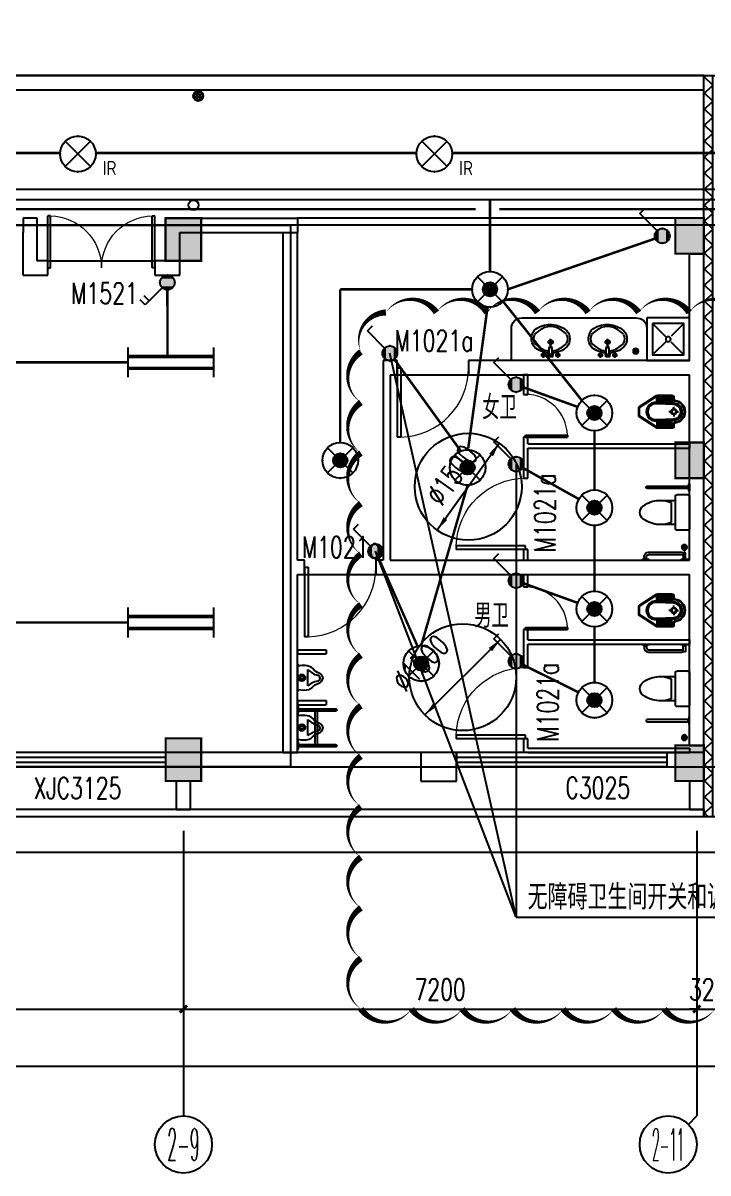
# Model space of a CAD drawing. Extents: x -9422388 to 15610651, y -1992469 to 953794.
# Drawn here: x -2943764 to -2934157, y -215778 to -199641 of the extents above; entities that cross this region are included whole.
import ezdxf
from ezdxf.enums import TextEntityAlignment as Align

# ---------------------------------------------------------------- set-up
doc = ezdxf.new("R2010")
doc.units = 0
doc.header["$LTSCALE"] = 1000
doc.linetypes.add('DASH', pattern=[0.35, 0.25, -0.1])
for name, color, linetype in [('AXIS_TEXT', 7, 'Continuous'), ('C-KZ', 2, 'Continuous'), ('C-Z-HATCH', 253, 'Continuous'), ('CABLETRAY', 4, 'Continuous'), ('DIM-照明', 3, 'Continuous'), ('EQUIP-照明', 3, 'Continuous'), ('S-批注', 6, 'Continuous'), ('TEL_TEXT', 7, 'Continuous'), ('WINDOW_TEXT', 7, 'Continuous'), ('WIRE-照明', 1, 'Continuous'), ('洁具', 253, 'Continuous')]:
    doc.layers.add(name, color=color, linetype=linetype)
doc.styles.add('_TCH_AXIS', font='COMPLEX', dxfattribs={"bigfont": 'GBCBIG'})
doc.styles.add('_TCH_DIM', font='SIMPLEX', dxfattribs={"bigfont": 'GBCBIG'})
doc.styles.add('_TCH_DIM_T3', font='SIMPLEX', dxfattribs={"width": 0.705882, "bigfont": 'GBCBIG'})
doc.styles.add('_TCH_WINDOW', font='SIMPLEX', dxfattribs={"height": 3.5, "bigfont": 'GBCBIG'})
doc.styles.add('_TEL_ATTDEF', font='GBENOR', dxfattribs={"width": 0.8, "height": 3, "bigfont": 'GBCBIG'})
doc.styles.add('_TEL_DIM', font='SIMPLEX', dxfattribs={"width": 0.8, "height": 3.5, "bigfont": 'HZTXT'})
doc.styles.add('COMPLEX', font='COMPLEX')
doc.styles.get("Standard").update_dxf_attribs({"font": 'gbenor.shx', "bigfont": 'gbcbig.shx'})
doc.dimstyles.new('_TCH_ARCH&&100', dxfattribs={"dimtxt": 297.5, "dimasz": 100, "dimexe": 250, "dimexo": 300, "dimgap": 126.25, "dimtad": 1, "dimdec": 0, "dimzin": 0, "dimdsep": 46, "dimtxsty": '_TCH_DIM_T3', "dimblk": 'ARCHTICK', "dimcen": 0.09, "dimclrt": 7, "dimazin": 2, "dimtfac": 1, "dimtdec": 0, "dimtix": 1, "dimtmove": 2, "dimatfit": 3, "dimfxl": 0, "dimtolj": 1, "dimtzin": 0, "dimarcsym": 0})

# ---------------------------------------------------------------- blocks, each defined once
blk = doc.blocks.new('$plan$00002871')
at = {"layer": '洁具', "color": 0}
for p, q in [((0, -475), (0, -423)), ((-15, -490), (-67, -490)), ((0, -505), (0, -557)), ((15, -490), (67, -490))]:
    blk.add_line(p, q, dxfattribs=at)
for points in [[(159, -508, -0.88995), (-159, -508, 0.380538), (-179, -491), (-210, -491, -0.414214), (-230, -471), (-230, -258, -0.144595), (-227, -247), (-73, -9, -0.254383), (-56, 0), (56, 0, -0.254383), (73, -9), (227, -247, -0.144595), (230, -258), (230, -471, -0.414214), (210, -491), (179, -491, 0.380538)], [(120, -491), (130, -252, 1.134994), (-130, -252), (-120, -491, 0.992594)], [(105, -490), (115, -251, 1.141146), (-115, -251), (-105, -490, 0.994896)], [(100, -490), (110, -251, 1.143479), (-110, -251), (-100, -490, 0.995777)], [(-149, -264, 1), (-149, -252), (-207, -252, 1), (-207, -264)], [(-148, -287, 1), (-148, -275), (-207, -275, 1), (-207, -287)], [(-147, -307, 1), (-147, -295), (-207, -295, 1), (-207, -307)], [(-146, -330, 1), (-146, -319), (-207, -319, 1), (-207, -330)], [(-149, -263, 1), (-149, -253), (-207, -253, 1), (-207, -263)], [(-148, -286, 1), (-148, -276), (-207, -276, 1), (-207, -286)], [(-147, -306, 1), (-147, -296), (-207, -296, 1), (-207, -306)], [(-146, -329, 1), (-146, -320), (-207, -320, 1), (-207, -329)], [(146, -330, -1), (146, -319), (207, -319, -1), (207, -330)], [(148, -287, -1), (148, -275), (207, -275, -1), (207, -287)], [(147, -307, -1), (147, -295), (207, -295, -1), (207, -307)], [(146, -329, -1), (146, -320), (207, -320, -1), (207, -329)], [(148, -286, -1), (148, -276), (207, -276, -1), (207, -286)], [(147, -306, -1), (147, -296), (207, -296, -1), (207, -306)], [(149, -264, -1), (149, -252), (207, -252, -1), (207, -264)], [(149, -263, -1), (149, -253), (207, -253, -1), (207, -263)], [(-146, -352, 1), (-146, -341), (-207, -341, 1), (-207, -352)], [(-145, -376, 1), (-145, -364), (-207, -364, 1), (-207, -376)], [(-144, -399, 1), (-144, -388), (-207, -388, 1), (-207, -399)], [(-143, -423, 1), (-143, -411), (-207, -411, 1), (-207, -423)], [(-141, -444, 1), (-141, -432), (-207, -432, 1), (-207, -444)], [(-141, -464, 1), (-141, -453), (-207, -453, 1), (-207, -464)], [(-146, -351, 1), (-146, -342), (-207, -342, 1), (-207, -351)], [(-145, -375, 1), (-145, -365), (-207, -365, 1), (-207, -375)], [(-144, -398, 1), (-144, -389), (-207, -389, 1), (-207, -398)], [(-143, -422, 1), (-143, -412), (-207, -412, 1), (-207, -422)], [(-141, -443, 1), (-141, -433), (-207, -433, 1), (-207, -443)], [(-141, -463, 1), (-141, -454), (-207, -454, 1), (-207, -463)], [(141, -444, -1), (141, -432), (207, -432, -1), (207, -444)], [(141, -464, -1), (141, -453), (207, -453, -1), (207, -464)], [(141, -443, -1), (141, -433), (207, -433, -1), (207, -443)], [(141, -463, -1), (141, -454), (207, -454, -1), (207, -463)], [(143, -423, -1), (143, -411), (207, -411, -1), (207, -423)], [(144, -399, -1), (144, -388), (207, -388, -1), (207, -399)], [(143, -422, -1), (143, -412), (207, -412, -1), (207, -422)], [(145, -376, -1), (145, -364), (207, -364, -1), (207, -376)], [(144, -398, -1), (144, -389), (207, -389, -1), (207, -398)], [(146, -352, -1), (146, -341), (207, -341, -1), (207, -352)], [(145, -375, -1), (145, -365), (207, -365, -1), (207, -375)], [(146, -351, -1), (146, -342), (207, -342, -1), (207, -351)]]:
    blk.add_lwpolyline(points, format="xyb", close=True, dxfattribs=at)
blk.add_lwpolyline([(-149, -507, 0.380538), (-179, -481), (-210, -481, -0.414214), (-220, -471), (-220, -258, -0.144595), (-218, -253), (-64, -15, -0.254383), (-56, -10), (56, -10, -0.254383), (64, -15), (218, -253, -0.144595), (220, -258), (220, -471, -0.414214), (210, -481), (179, -481, 0.380538), (149, -507, 0.380538)], format="xyb", dxfattribs=at)
for radius in [40, 31.7]:
    blk.add_circle((0, -490), radius, dxfattribs=at)
blk.add_arc((0, -490), 150, 186.665, 353.335, dxfattribs=at)
blk = doc.blocks.new('$plan$00001624')
at = {"color": 0}
for p, q in [((646, -13), (661, -28)), ((701, -28), (716, -13))]:
    blk.add_line(p, q, dxfattribs=at)
for points in [[(60, 0), (60, -13), (-60, -13), (-60, 0)], [(744, 0), (744, -13), (624, -13), (624, 0)]]:
    blk.add_lwpolyline(points, close=True, dxfattribs=at)
blk.add_lwpolyline([(-38, -13), (-23, -28), (17, -28), (33, -13)], dxfattribs=at)
for points in [[(-23, -28), (-23, -66, 0.414213), (49, -137), (632, -137, 0.119966), (665, -129)], [(17, -28), (17, -66, 0.414211), (49, -97), (632, -97, 0.298815), (661, -78)]]:
    blk.add_lwpolyline(points, format="xyb", dxfattribs=at)
blk.add_lwpolyline([(681, -137), (681, -137, -0.414214), (661, -117), (661, -28), (701, -28), (701, -117, -0.414214)], format="xyb", close=True, dxfattribs=at)
blk = doc.blocks.new('A$C5E992675')
at = {"color": 0}
for points in [[(600, 600), (600, 0), (0, 0), (0, 600)], [(520, 520), (520, 80), (80, 80), (80, 520)]]:
    blk.add_lwpolyline(points, close=True, dxfattribs=at)
at = {"color": 0, "linetype": 'DASH'}
for points in [[(80, 520), (275, 325)], [(325, 325), (520, 520)], [(80, 80), (275, 275)], [(325, 275), (520, 80)]]:
    blk.add_lwpolyline(points, dxfattribs=at)
at = {"color": 0}
blk.add_circle((300, 300), 35, dxfattribs=at)
blk = doc.blocks.new('宿舍楼柱网2')
at = {"layer": 'C-Z-HATCH'}
h = blk.add_hatch(color=0, dxfattribs=at)
h.dxf.hatch_style = 1
h.paths.add_polyline_path([(133350, 330556), (133850, 330556), (133850, 329956), (133350, 329956)])
h = blk.add_hatch(color=0, dxfattribs=at)
h.dxf.hatch_style = 1
h.paths.add_polyline_path([(140500, 330556), (140900, 330556), (140900, 330056), (140500, 330056)])
h = blk.add_hatch(color=0, dxfattribs=at)
h.dxf.hatch_style = 1
h.paths.add_polyline_path([(140500, 327406), (140900, 327406), (140900, 326906), (140500, 326906)])
h = blk.add_hatch(color=0, dxfattribs=at)
h.dxf.hatch_style = 1
h.paths.add_polyline_path([(133350, 323256), (133850, 323256), (133850, 322656), (133350, 322656)])
h = blk.add_hatch(color=0, dxfattribs=at)
h.dxf.hatch_style = 1
h.paths.add_polyline_path([(140500, 323156), (140900, 323156), (140900, 322656), (140500, 322656)])
at = {"layer": 'C-KZ', "color": 0, "const_width": 30}
for points in [[(133350, 330556), (133850, 330556), (133850, 329956), (133350, 329956)], [(140500, 330556), (140900, 330556), (140900, 330056), (140500, 330056)], [(140500, 327406), (140900, 327406), (140900, 326906), (140500, 326906)], [(133350, 323256), (133850, 323256), (133850, 322656), (133350, 322656)], [(140500, 323156), (140900, 323156), (140900, 322656), (140500, 322656)]]:
    blk.add_lwpolyline(points, close=True, dxfattribs=at)
blk = doc.blocks.new('_ArchTick')
at = {"color": 0, "linetype": 'ByBlock', "const_width": 0.4}
blk.add_lwpolyline([(-0.5, -0.5), (0.5, 0.5)], dxfattribs=at)
blk = doc.blocks.new('*D2781')
at = {"color": 0, "lineweight": -2, "transparency": 16777216}
for p, q in [((1362230, -199693), (1362230, -202943)), ((1436250, -199693), (1436250, -202943)), ((1362230, -202693), (1436250, -202693))]:
    blk.add_line(p, q, dxfattribs=at)
at = {"layer": 'Defpoints', "color": 0, "transparency": 16777216}
for p in [(1362230, -199393), (1436250, -199393), (1436250, -202693)]:
    blk.add_point(p, dxfattribs=at)
at = {"color": 0, "lineweight": -2, "transparency": 16777216, "xscale": 100, "yscale": 100, "zscale": 100, "rotation": 180}
blk.add_blockref('_ArchTick', (1362230, -202693), dxfattribs=at)
at = {"color": 0, "lineweight": -2, "transparency": 16777216, "xscale": 100, "yscale": 100, "zscale": 100}
blk.add_blockref('_ArchTick', (1436250, -202693), dxfattribs=at)
at = {"color": 7, "transparency": 16777216, "insert": (1399240, -202418), "char_height": 297.5, "attachment_point": 5, "style": '_TCH_DIM_T3'}
blk.add_mtext('\\A1;74020', dxfattribs=at)
blk = doc.blocks.new('*D2788')
at = {"color": 0, "lineweight": -2, "transparency": 16777216}
for p, q in [((1398230, -199693), (1398230, -202143)), ((1405430, -199693), (1405430, -202143)), ((1398230, -201893), (1405430, -201893))]:
    blk.add_line(p, q, dxfattribs=at)
at = {"layer": 'Defpoints', "color": 0, "transparency": 16777216}
for p in [(1398230, -199393), (1405430, -199393), (1405430, -201893)]:
    blk.add_point(p, dxfattribs=at)
at = {"color": 0, "lineweight": -2, "transparency": 16777216, "xscale": 100, "yscale": 100, "zscale": 100, "rotation": 180}
blk.add_blockref('_ArchTick', (1398230, -201893), dxfattribs=at)
at = {"color": 0, "lineweight": -2, "transparency": 16777216, "xscale": 100, "yscale": 100, "zscale": 100}
blk.add_blockref('_ArchTick', (1405430, -201893), dxfattribs=at)
at = {"color": 7, "transparency": 16777216, "insert": (1401830, -201618), "char_height": 297.5, "attachment_point": 5, "style": '_TCH_DIM_T3'}
blk.add_mtext('\\A1;7200', dxfattribs=at)
blk = doc.blocks.new('*D2789')
at = {"color": 0, "lineweight": -2, "transparency": 16777216}
for p, q in [((1405430, -199693), (1405430, -202143)), ((1412630, -199693), (1412630, -202143)), ((1405430, -201893), (1412630, -201893))]:
    blk.add_line(p, q, dxfattribs=at)
at = {"layer": 'Defpoints', "color": 0, "transparency": 16777216}
for p in [(1405430, -199393), (1412630, -199393), (1412630, -201893)]:
    blk.add_point(p, dxfattribs=at)
at = {"color": 0, "lineweight": -2, "transparency": 16777216, "xscale": 100, "yscale": 100, "zscale": 100, "rotation": 180}
blk.add_blockref('_ArchTick', (1405430, -201893), dxfattribs=at)
at = {"color": 0, "lineweight": -2, "transparency": 16777216, "xscale": 100, "yscale": 100, "zscale": 100}
blk.add_blockref('_ArchTick', (1412630, -201893), dxfattribs=at)
at = {"color": 7, "transparency": 16777216, "insert": (1409030, -201618), "char_height": 297.5, "attachment_point": 5, "style": '_TCH_DIM_T3'}
blk.add_mtext('\\A1;7200', dxfattribs=at)
blk = doc.blocks.new('*D2790')
at = {"color": 0, "lineweight": -2, "transparency": 16777216}
for p, q in [((1412630, -199693), (1412630, -202143)), ((1412950, -199693), (1412950, -202143)), ((1412630, -201893), (1412530, -201893)), ((1412630, -201893), (1412950, -201893)), ((1412950, -201893), (1413050, -201893))]:
    blk.add_line(p, q, dxfattribs=at)
at = {"layer": 'Defpoints', "color": 0, "transparency": 16777216}
for p in [(1412630, -199393), (1412950, -199393), (1412950, -201893)]:
    blk.add_point(p, dxfattribs=at)
at = {"color": 0, "lineweight": -2, "transparency": 16777216, "xscale": 100, "yscale": 100, "zscale": 100}
blk.add_blockref('_ArchTick', (1412630, -201893), dxfattribs=at)
at = {"color": 0, "lineweight": -2, "transparency": 16777216, "xscale": 100, "yscale": 100, "zscale": 100, "rotation": 180}
blk.add_blockref('_ArchTick', (1412950, -201893), dxfattribs=at)
at = {"color": 7, "transparency": 16777216, "insert": (1412790, -201618), "char_height": 297.5, "attachment_point": 5, "style": '_TCH_DIM_T3'}
blk.add_mtext('\\A1;320', dxfattribs=at)
blk = doc.blocks.new('_AXISO')
at = {"color": 0}
blk.add_circle((0, 0), 0.5, dxfattribs=at)
at = {"layer": 'AXIS_TEXT', "color": 0, "style": 'COMPLEX', "width": 1.041667}
blk.add_attdef('A', text='', height=0.56, dxfattribs=at).set_placement((-0.25, -0.28), (0.25, -0.28), align=Align.FIT)
blk = doc.blocks.new('$TCHSYS$WIN2D')
at = {"color": 0}
for p, q in [((-0.5, 0.5), (0.5, 0.5)), ((-0.5, 0.5), (-0.5, -0.5)), ((0.5, 0.5), (0.5, -0.5)), ((0.5, 0.1667), (-0.5, 0.1667)), ((0.5, -0.1667), (-0.5, -0.1667)), ((-0.5, -0.5), (0.5, -0.5))]:
    blk.add_line(p, q, dxfattribs=at)
blk = doc.blocks.new('$DorLib2D$00000001')
at = {"color": 0}
for p, q in [((0.45, 0.975), (0.5, 0.975)), ((0.45, 0), (0.45, 0.975)), ((0.5, 0), (0.5, 0.975)), ((0.5, 0), (0.45, 0))]:
    blk.add_line(p, q, dxfattribs=at)
at = {"color": 0, "lineweight": 13}
blk.add_arc((0.475, 0), 0.975, 91.4693, 180, dxfattribs=at)
blk = doc.blocks.new('$plan$00002826')
at = {"layer": '洁具', "color": 0}
for p, q in [((-200, 170), (-200, -170)), ((-260, -140), (-260, 140))]:
    blk.add_line(p, q, dxfattribs=at)
blk.add_lwpolyline([(-650, 92, 0.537872), (-650, -92, 0.149947), (-430, -170), (-200, -170), (-200, -220, 0.414214), (-170, -250), (-30, -250, 0.414214), (0, -220), (0, 220, 0.414214), (-30, 250), (-170, 250, 0.414214), (-200, 220), (-200, 170), (-430, 170, 0.149947)], format="xyb", close=True, dxfattribs=at)
for centre, start, end in [((-413, -227), 67.4505, 91.4725), ((-413, 227), 268.6339, 292.5495)]:
    blk.add_arc(centre, 398, start, end, dxfattribs=at)
blk = doc.blocks.new('$lvtry$00000171')
at = {"color": 0}
for p, q in [((-74, 11), (-11, 74)), ((-70, -27), (27, 70)), ((-53, -53), (53, 53)), ((-27, -70), (70, 27)), ((11, -74), (74, -11))]:
    blk.add_line(p, q, dxfattribs=at)
blk.add_circle((0, 0), 75, dxfattribs=at)
blk.add_point((0, 0), dxfattribs=at)
blk = doc.blocks.new('$plan$00003671')
at = {"layer": '洁具', "color": 0}
for p, q in [((-101, 10), (-101, -63)), ((-25, 0), (-32, -39)), ((-25, 0), (25, 0)), ((-25, 0), (-17, -148)), ((25, 0), (17, -148)), ((25, 0), (32, -39)), ((101, 10), (101, -63)), ((-64, -27), (-138, -27)), ((-32, -39), (-17, -148)), ((-24, -20), (24, -20)), ((-17, -138), (17, -138)), ((-17, -148), (17, -148)), ((32, -39), (17, -148)), ((138, -27), (64, -27)), ((45, -209), (-45, -209)), ((0, -164), (0, -254))]:
    blk.add_line(p, q, dxfattribs=at)
blk.add_lwpolyline([(25, 0), (32, -39), (30, -54, -0.144626), (222, -135, -0.454002), (196, -399, -0.337627), (-227, -368, -0.376635), (-227, -140, -0.17218), (-30, -54), (-32, -39), (-25, 0)], format="xyb", close=True, dxfattribs=at)
for centre, radius in [((-101, -27), 25.2), ((-101, -27), 15.1), ((101, -27), 25.2), ((101, -27), 15.1), ((0, -209), 30.2), ((0, -209), 20.2)]:
    blk.add_circle(centre, radius, dxfattribs=at)
for centre, radius, start, end in [((-19, -374), 275, 118.8696, 138.2267), ((-16, -304), 218, 108.3074, 128.6169), ((0, -351), 268, 95.4714, 108.3074), ((-1, -27), 7.25, 80.5252, 279.4748), ((1, -27), 7.25, 260.5252, 99.4748), ((0, -351), 268, 71.6926, 84.5286), ((16, -304), 218, 51.3831, 71.6926), ((19, -374), 275, 41.7733, 61.1304), ((-102, -254), 138, 152.5904, 207.4096), ((-19, -135), 275, 221.7733, 241.1304), ((19, -135), 275, 298.8696, 318.2267), ((102, -254), 138, 332.5904, 27.4096), ((-16, -205), 218, 231.3831, 251.6926), ((0, -158), 268, 251.6926, 288.3074), ((16, -205), 218, 288.3074, 308.6169)]:
    blk.add_arc(centre, radius, start, end, dxfattribs=at)
blk = doc.blocks.new('$plan$00002813')
at = {"layer": '洁具', "color": 0}
blk.add_line((-112, -146), (114, -146), dxfattribs=at)
blk.add_lwpolyline([(-185, 0), (-185, -10), (-164, -10, 0.125587), (-163, -162, 0.087699), (-135, -207, -0.142493), (-79, -292, 0.309604), (0, -360, 0.229829), (59, -308, -0.1358), (128, -215, 0.187963), (170, -108, 0.056569), (165, -10), (185, -10), (185, 0)], format="xyb", close=True, dxfattribs=at)
for radius in [47.3, 34.6, 22.1]:
    blk.add_circle((0, -62), radius, dxfattribs=at)
for centre, radius, start, end in [((-382, -363), 346, 14.0616, 38.7001), ((335, -366), 312, 135.2868, 164.3913), ((-6, -276), 40.9, 183.6565, 351.9398)]:
    blk.add_arc(centre, radius, start, end, dxfattribs=at)
blk = doc.blocks.new('$DorLib2D$00000002')
at = {"color": 0}
for p, q in [((-0.5, 0), (-0.5, 0.4875)), ((-0.475, 0.4875), (-0.5, 0.4875)), ((-0.475, 0), (-0.475, 0.4875)), ((0.475, 0), (0.475, 0.4875)), ((0.475, 0.4875), (0.5, 0.4875)), ((0.5, 0), (0.5, 0.4875)), ((-0.5, 0), (-0.475, 0)), ((0.5, 0), (0.475, 0))]:
    blk.add_line(p, q, dxfattribs=at)
at = {"color": 0, "lineweight": 13}
for centre, start, end in [((-0.4875, 0), 0, 88.53072), ((0.4875, 0), 91.46928, 180)]:
    blk.add_arc(centre, 0.4875, start, end, dxfattribs=at)
blk = doc.blocks.new('$equip$00002530')
for p, q in [((-0.354, 0.354), (0.354, -0.354)), ((0.354, 0.354), (-0.354, -0.354))]:
    blk.add_line(p, q)
at = {"const_width": 0.04}
blk.add_lwpolyline([(0, 0.5, -1), (0, -0.5, -1), (0, 0.5, -2.479085)], format="xyb", dxfattribs=at)
blk.add_circle((0, 0), 0.5)
for p in [(0, 0.5), (-0.5, 0), (0.5, 0), (0, -0.5)]:
    blk.add_point(p)
at = {"color": 7, "style": '_TEL_DIM', "flags": 1}
blk.add_attdef('A', text='', height=0.00002, dxfattribs=at).set_placement((0, 0), align=Align.MIDDLE_CENTER)
at = {"color": 7, "style": '_TEL_DIM'}
blk.add_attdef('$TEXT$', text='', height=0.4, dxfattribs=at).set_placement((0.887, -0.396), align=Align.MIDDLE_CENTER)
blk = doc.blocks.new('$equip$00001160')
for p, q in [((-1.2, 0.417), (-1.2, -0.417)), ((1.2, 0.417), (1.2, -0.417)), ((-1.2, 0.167), (1.2, 0.167)), ((-1.2, -0.167), (1.2, -0.167))]:
    blk.add_line(p, q)
at = {"const_width": 0.1}
for points in [[(-1.2, 0.167), (1.2, 0.167)], [(-1.2, -0.167), (1.2, -0.167)]]:
    blk.add_lwpolyline(points, dxfattribs=at)
at = {"layer": 'EQUIP-照明'}
for p in [(-1.2, 0), (0, 0.167), (1.2, 0), (0, -0.167)]:
    blk.add_point(p, dxfattribs=at)
at = {"layer": 'EQUIP-照明', "flags": 9}
blk.add_attdef('A', (0, 0), '', height=0.00002, dxfattribs=at)
blk = doc.blocks.new('$equip$00001963')
for p, q in [((0.147, 0.356), (0.625, 0.833)), ((0.512, 0.72), (0.653, 0.579)), ((0.625, 0.833), (0.766, 0.692))]:
    blk.add_line(p, q)
blk.add_circle((0, 0.208), 0.208)
for p in [(0, 0.417), (-0.208, 0.208), (0, 0), (0.208, 0.208)]:
    blk.add_point(p)
for points in [[(-0.104, 0.389), (0.104, 0.389), (-0.18, 0.313), (0.18, 0.313)], [(0, 0.417), (0, 0.417), (-0.104, 0.389), (0.104, 0.389)], [(-0.18, 0.313), (0.18, 0.313), (-0.208, 0.208), (0.208, 0.208)], [(-0.18, 0.104), (0.18, 0.104), (-0.208, 0.208), (0.208, 0.208)], [(-0.104, 0.028), (0.104, 0.028), (-0.18, 0.104), (0.18, 0.104)], [(0, 0), (0, 0), (-0.104, 0.028), (0.104, 0.028)]]:
    blk.add_solid(points)
at = {"layer": 'TEL_TEXT', "style": '_TEL_DIM', "flags": 1}
blk.add_attdef('A', text='', height=0.00002, dxfattribs=at).set_placement((0, 0), align=Align.MIDDLE_CENTER)
blk = doc.blocks.new('$equip$00002828')
for p, q in [((0.354, 0.354), (-0.354, -0.354)), ((-0.354, 0.354), (0.354, -0.354))]:
    blk.add_line(p, q)
at = {"const_width": 0.04}
blk.add_lwpolyline([(0.5, 0, -1), (-0.5, 0, -1), (0.5, 0, 1)], format="xyb", dxfattribs=at)
for radius in [0.5, 0.2]:
    blk.add_circle((0, 0), radius)
for p in [(0, 0.5), (-0.5, 0), (0.5, 0), (0, -0.5)]:
    blk.add_point(p)
for points in [[(-0.173, 0.1), (0.173, 0.1), (-0.2, 0), (0.2, 0)], [(-0.173, -0.1), (0.173, -0.1), (-0.2, 0), (0.2, 0)], [(-0.1, 0.173), (0.1, 0.173), (-0.173, 0.1), (0.173, 0.1)], [(0, 0.2), (0, 0.2), (-0.1, 0.173), (0.1, 0.173)], [(-0.1, -0.173), (0.1, -0.173), (-0.173, -0.1), (0.173, -0.1)], [(0, -0.2), (0, -0.2), (-0.1, -0.173), (0.1, -0.173)]]:
    blk.add_solid(points)
at = {"color": 7, "style": '_TEL_DIM', "flags": 1}
for tag in ['A', 'REMARK']:
    blk.add_attdef(tag, text='', height=0.00002, dxfattribs=at).set_placement((0, 0), align=Align.MIDDLE_CENTER)
blk = doc.blocks.new('$equip$00001962')
for p, q in [((0.147, 0.356), (0.625, 0.833)), ((0.625, 0.833), (0.766, 0.692))]:
    blk.add_line(p, q)
blk.add_circle((0, 0.208), 0.208)
for p in [(0, 0.417), (-0.208, 0.208), (0, 0), (0.208, 0.208)]:
    blk.add_point(p)
for points in [[(-0.104, 0.389), (0.104, 0.389), (-0.18, 0.313), (0.18, 0.313)], [(0, 0.417), (0, 0.417), (-0.104, 0.389), (0.104, 0.389)], [(-0.18, 0.313), (0.18, 0.313), (-0.208, 0.208), (0.208, 0.208)], [(-0.18, 0.104), (0.18, 0.104), (-0.208, 0.208), (0.208, 0.208)], [(-0.104, 0.028), (0.104, 0.028), (-0.18, 0.104), (0.18, 0.104)], [(0, 0), (0, 0), (-0.104, 0.028), (0.104, 0.028)]]:
    blk.add_solid(points)
at = {"layer": 'TEL_TEXT', "style": '_TEL_DIM', "flags": 1}
blk.add_attdef('A', text='', height=0.00002, dxfattribs=at).set_placement((0, 0), align=Align.MIDDLE_CENTER)
blk = doc.blocks.new('76867')
h = blk.add_hatch()
h.set_pattern_fill('ANSI37', color=8, scale=100)
h.set_pattern_definition([(45, (791256.12, 205282.17), (-112.2532, 112.2532), []), (135, (791256.12, 205282.17), (-112.2532, -112.2532), [])])
h.paths.add_polyline_path([(1412729.8, -188792.5), (1412849.8, -188792.5), (1412849.8, -199192.6), (1412729.8, -199192.6)])
h = blk.add_hatch()
h.set_pattern_fill('ANSI37', color=8, scale=20)
h.set_pattern_definition([(45, (351330.523, 194924.172), (-22.4506403, 22.4506403), []), (135, (351330.523, 194924.172), (-22.4506403, -22.4506403), [])])
edge = h.paths.add_edge_path()
edge.add_arc((1405638, -189080.4), 70, 0, 360)
at = {"color": 8}
for p, q in [((1412729.8, -188792.5), (1394329.8, -188792.6)), ((1412729.8, -188992.5), (1412729.8, -188792.5)), ((1394329.8, -188992.6), (1412729.8, -188992.5)), ((1403379.8, -190792.6), (1403179.8, -190792.6)), ((1403179.8, -190792.6), (1403179.8, -190992.6)), ((1403379.8, -191392.6), (1403379.8, -190792.6)), ((1405179.8, -191392.6), (1405179.8, -190792.6)), ((1405179.8, -190792.6), (1407029.8, -190792.6)), ((1407029.8, -190792.6), (1407029.8, -190992.6)), ((1403179.8, -191592.6), (1403179.8, -190992.6)), ((1405379.8, -191592.6), (1405379.8, -190992.6)), ((1405379.8, -190992.6), (1407029.8, -190992.6)), ((1406829.8, -195692.6), (1406829.8, -190992.6)), ((1406829.8, -190992.6), (1407029.8, -190992.6)), ((1407029.8, -195592.6), (1407029.8, -190992.6)), ((1412529.8, -192792.6), (1412529.8, -191292.6)), ((1412529.8, -191292.6), (1412729.8, -191292.6)), ((1412729.8, -192892.6), (1412729.8, -191292.6)), ((1403529.8, -191392.6), (1403379.8, -191392.6)), ((1403529.8, -191392.6), (1405029.8, -191392.6)), ((1403529.8, -191592.6), (1403529.8, -191392.6)), ((1405179.8, -191392.6), (1405029.8, -191392.6)), ((1405029.8, -191392.6), (1405029.8, -191592.6)), ((1403179.8, -191592.6), (1403529.8, -191592.6)), ((1405029.8, -191592.6), (1405379.8, -191592.6)), ((1408229.8, -192792.6), (1408229.8, -195592.6)), ((1408429.8, -192792.6), (1408229.8, -192792.6)), ((1408429.8, -192992.6), (1408429.8, -192792.6)), ((1412529.8, -192792.6), (1409429.8, -192792.6)), ((1409429.8, -192792.6), (1409429.8, -192992.6)), ((1408329.8, -192992.6), (1408329.8, -195592.6)), ((1408329.8, -192992.6), (1408429.8, -192992.6)), ((1408429.8, -192992.6), (1409429.8, -192992.6)), ((1409429.8, -192992.6), (1412529.8, -192992.6)), ((1410199.8, -192992.6), (1410199.8, -193267.6)), ((1410259.8, -192992.6), (1410199.8, -192992.6)), ((1410259.8, -193267.6), (1410259.8, -192992.6)), ((1412529.8, -195592.6), (1412529.8, -192992.6)), ((1412729.8, -195692.6), (1412729.8, -192892.6)), ((1410199.8, -193267.6), (1410259.8, -193267.6)), ((1410259.8, -193867.6), (1410199.8, -193867.6)), ((1410199.8, -193867.6), (1410199.8, -193992.6)), ((1410259.8, -193962.6), (1410259.8, -193867.6)), ((1410259.8, -193962.6), (1412529.8, -193962.6)), ((1412529.8, -193962.6), (1412529.8, -194022.6)), ((1410199.8, -193992.6), (1410199.8, -194442)), ((1410259.8, -194022.6), (1412529.8, -194022.6)), ((1410259.8, -194442), (1410259.8, -194022.6)), ((1410199.8, -194442), (1410259.8, -194442)), ((1412519.6, -194541.1), (1412507.5, -194553.1)), ((1412507.5, -194585.2), (1412519.6, -194597.2)), ((1410259.8, -195442), (1410199.8, -195442)), ((1410199.8, -195442), (1410199.8, -195592.6)), ((1410259.8, -195592.6), (1410259.8, -195442)), ((1406829.8, -198292.6), (1406829.8, -195692.6)), ((1407129.8, -195592.6), (1407029.8, -195592.6)), ((1407129.8, -195792.6), (1407129.8, -195592.6)), ((1408229.8, -195592.6), (1408129.8, -195592.6)), ((1408129.8, -195592.6), (1408129.8, -195792.6)), ((1408329.8, -195592.6), (1410229.8, -195592.6)), ((1410199.8, -195592.6), (1410259.8, -195592.6)), ((1410229.8, -195592.6), (1412529.8, -195592.6)), ((1412729.8, -198192.6), (1412729.8, -195692.6)), ((1407029.8, -195792.6), (1407129.8, -195792.6)), ((1407029.8, -198292.6), (1407029.8, -195792.6)), ((1407129.8, -195792.6), (1408129.8, -195792.6)), ((1408129.8, -195792.6), (1408329.8, -195792.6)), ((1408329.8, -195792.6), (1410229.8, -195792.6)), ((1410199.8, -195792.6), (1410199.8, -195967.6)), ((1410229.8, -195792.6), (1412529.8, -195792.6)), ((1410259.8, -195967.6), (1410259.8, -195792.6)), ((1412529.8, -198192.6), (1412529.8, -195792.6)), ((1410199.8, -195967.6), (1410259.8, -195967.6)), ((1410259.8, -196567.6), (1410199.8, -196567.6)), ((1410199.8, -196567.6), (1410199.8, -196742.6)), ((1410259.8, -196712.6), (1410259.8, -196567.6)), ((1410259.8, -196712.6), (1412529.8, -196712.6)), ((1412529.8, -196712.6), (1412529.8, -196772.6)), ((1407029.8, -196849.5), (1407429.8, -196849.5)), ((1407029.8, -196849.5), (1407029.8, -196909.5)), ((1407429.8, -196849.5), (1407429.8, -196909.5)), ((1410199.8, -196742.6), (1410199.8, -197099.6)), ((1410259.8, -196772.6), (1412529.8, -196772.6)), ((1410259.8, -197099.6), (1410259.8, -196772.6)), ((1407029.8, -196909.5), (1407429.8, -196909.5)), ((1410199.8, -197099.6), (1410259.8, -197099.6)), ((1407029.8, -197562.6), (1407429.8, -197562.6)), ((1407029.8, -197562.6), (1407029.8, -197622.6)), ((1407029.8, -197622.6), (1407429.8, -197622.6)), ((1407052.1, -197678.6), (1407040.1, -197666.6)), ((1407429.8, -197562.6), (1407429.8, -197622.6)), ((1407040.1, -197722.7), (1407052.1, -197710.7)), ((1412507.5, -197830), (1412519.6, -197817.9)), ((1412519.6, -197874.1), (1412507.5, -197862)), ((1410259.8, -198099.6), (1410199.8, -198099.6)), ((1410199.8, -198099.6), (1410199.8, -198262.6)), ((1410259.8, -198232.6), (1410259.8, -198099.6)), ((1408759.8, -198292.6), (1405179.8, -198292.6)), ((1405179.8, -198292.6), (1405179.8, -198492.6)), ((1406829.8, -198292.6), (1407029.8, -198292.6)), ((1407052.1, -198181), (1407040.1, -198169)), ((1407040.1, -198225.1), (1407052.1, -198213.1)), ((1409259.8, -198292.6), (1408759.8, -198292.6)), ((1408759.8, -198292.6), (1408759.8, -198692.6)), ((1409259.8, -198692.6), (1409259.8, -198292.6)), ((1410199.8, -198262.6), (1410199.8, -198292.6)), ((1410229.8, -198293.6), (1410199.8, -198292.6)), ((1410230.8, -198293.5), (1410229.8, -198293.6)), ((1410259.8, -198232.6), (1412529.8, -198232.6)), ((1410259.8, -198292.6), (1412529.8, -198292.6)), ((1412729.8, -198292.6), (1412209.8, -198292.6)), ((1412209.8, -198292.6), (1412209.8, -198492.6)), ((1412529.8, -198192.6), (1412729.8, -198192.6)), ((1412529.8, -198232.6), (1412529.8, -198292.6)), ((1412729.8, -198492.6), (1412729.8, -198292.6)), ((1405179.8, -198492.6), (1408759.8, -198492.6)), ((1412209.8, -198492.6), (1412729.8, -198492.6)), ((1408759.8, -198692.6), (1409259.8, -198692.6)), ((1405429.8, -199392.6), (1405429.8, -203392.6)), ((1412629.8, -199392.6), (1412629.8, -203392.6)), ((1412512.7, -203509.7), (1412629.8, -203392.6))]:
    blk.add_line(p, q, dxfattribs=at)
for points, format in [([(1362129.8, -198492.6), (1362129.8, -199692.6), (1437016.2, -199692.6), (1442376.7, -190006.3), (1428055.4, -167156.9), (1427208.2, -167688.1, -0.4142136), (1427897.4, -167846.3), (1441326.9, -189272.8, -0.2728148), (1441368.4, -190795.7), (1437149.6, -198418.9, -0.2728148), (1435837.2, -199192.6), (1362829.8, -199192.6, -0.4142136), (1362129.8, -198492.6)], "xyb"), ([(1410029.8, -192792.6), (1410029.8, -192342.6, -0.4142136), (1410179.8, -192192.6), (1411779.8, -192192.6, -0.4142136), (1411929.8, -192342.6), (1411929.8, -192792.6)], "xyb"), ([(1409744.9, -194115.4, 66, 0, 0), (1409861.3, -193952.8, 0, 0, 0)], "xyseb"), ([(1409104.5, -195009.8, 66, 0, 0), (1408988.1, -195172.4, 0, 0, 0)], "xyseb"), ([(1409736.6, -196846.4, 66, 0, 0), (1409878.1, -196705.1, 0, 0, 0)], "xyseb"), ([(1408958.1, -197623.5, 66, 0, 0), (1408816.6, -197764.8, 0, 0, 0)], "xyseb"), ([(1412729.8, -199092.6), (1362829.8, -199092.6, -0.4142136), (1362229.8, -198492.6), (1362229.8, -198492.6)], "xyb")]:
    blk.add_lwpolyline(points, format=format, dxfattribs=at)
for points in [[(1369329.8, -198492.6), (1436308.8, -198492.6), (1440984.3, -190044.2), (1427038.8, -167794.6), (1420599.1, -171830.5), (1430951.3, -188347.3), (1429542.7, -190892.6), (1376629.8, -190892.6), (1376629.8, -188792.6), (1369329.8, -188792.6)], [(1412729.8, -188792.5), (1412849.8, -188792.5), (1412849.8, -199192.6), (1412729.8, -199192.6)], [(1398229.8, -190892.6), (1406929.8, -190892.6), (1406929.8, -198492.6), (1398229.8, -198492.6)], [(1412529.8, -194619.3), (1412519.6, -194619.3), (1412519.6, -194523.2), (1412529.8, -194523.2)], [(1407029.8, -197644.5), (1407040.1, -197644.5), (1407040.1, -197740.6), (1407029.8, -197740.6)], [(1412529.8, -197795.9), (1412519.6, -197795.9), (1412519.6, -197892), (1412529.8, -197892)], [(1407029.8, -198146.9), (1407040.1, -198146.9), (1407040.1, -198243), (1407029.8, -198243)], [(1405329.8, -199092.6), (1405529.8, -199092.6), (1405529.8, -198692.6), (1405329.8, -198692.6)], [(1412529.8, -199092.6), (1412729.8, -199092.6), (1412729.8, -198692.6), (1412529.8, -198692.6)]]:
    blk.add_lwpolyline(points, close=True, dxfattribs=at)
for points in [[(1376629.8, -188792.6), (1426222.2, -188792.5, 0.5895079), (1427408.5, -186649), (1418819.7, -172945.8), (1420599.1, -171830.5), (1430951.3, -188347.3), (1429542.7, -190892.6), (1376629.8, -190892.6)], [(1411920, -194569.1), (1411920, -194569.1, -0.414214), (1411936, -194553.1), (1412507.5, -194553.1), (1412507.5, -194585.2), (1411936, -194585.2, -0.414214)], [(1407579.8, -197694.6), (1407579.8, -197694.6, -0.414214), (1407563.8, -197710.7), (1407052.1, -197710.7), (1407052.1, -197678.6), (1407563.8, -197678.6, -0.414214)], [(1411920, -197846), (1411920, -197846, 0.414214), (1411936, -197862), (1412507.5, -197862), (1412507.5, -197830), (1411936, -197830, 0.414214)], [(1407579.8, -198197.1), (1407579.8, -198197.1, -0.414214), (1407563.8, -198213.1), (1407052.1, -198213.1), (1407052.1, -198181), (1407563.8, -198181, -0.414214)]]:
    blk.add_lwpolyline(points, format="xyb", close=True, dxfattribs=at)
for points in [[(1412709.8, -190792.6), (1407029.8, -190792.6)], [(1412529.8, -192792.6), (1412529.8, -191515.7)], [(1409861.3, -193952.8), (1408988.1, -195172.4)], [(1409878.1, -196705.1), (1408816.6, -197764.8)], [(1407279.8, -198181), (1407279.8, -197710.7)], [(1407309.8, -198181), (1407309.8, -197710.7)], [(1412729.8, -199092.6), (1412729.8, -199192.6)]]:
    blk.add_lwpolyline(points, dxfattribs=at)
for centre, radius in [((1405638, -189080.4), 70), ((1405572, -190611.1), 70), ((1409424.7, -194562.6), 750), ((1409347.4, -197234.9), 750)]:
    blk.add_circle(centre, radius, dxfattribs=at)
blk.add_blockref('宿舍楼柱网2', (1271829.4, -521348.5), dxfattribs=at)
ref = blk.add_blockref('$DorLib2D$00000002', (1404279.8, -191492.6), dxfattribs=dict(at, xscale=-1500, yscale=1500, zscale=200, rotation=359.999999999995))
ref.add_attrib('A', 'M1521', (1403853.5, -191997.1), dxfattribs={"layer": 'WINDOW_TEXT', "color": 8, "height": 297.5, "style": '_TCH_WINDOW', "width": 0.705882})
at = {"color": 8, "xscale": -1}
blk.add_blockref('A$C5E992675', (1412529.8, -192792.6), dxfattribs=at)
at = {"color": 8}
for name, p, rotation in [('$plan$00003671', (1410579.8, -192741.6), 179.9999999999999), ('$plan$00003671', (1411379.8, -192741.6), 179.9999999999999), ('$plan$00002871', (1411816.9, -193509.6), 90), ('$plan$00002871', (1411816.9, -196297.7), 90), ('$plan$00002813', (1407029.8, -197242.6), 89.99999999999991), ('$plan$00002813', (1407029.8, -197942.6), 89.99999999999991)]:
    blk.add_blockref(name, p, dxfattribs=dict(at, rotation=rotation))
ref = blk.add_blockref('$DorLib2D$00000001', (1408929.8, -192892.6), dxfattribs=dict(at, xscale=-1000, yscale=-1000, zscale=200))
ref.add_attrib('A', 'M1021a', (1408389.8, -192661.4), dxfattribs={"layer": 'WINDOW_TEXT', "color": 8, "height": 297.5, "style": '_TCH_WINDOW', "width": 0.705882})
for name, p, xscale, yscale, zscale, rotation in [('$lvtry$00000171', (1411774.5, -192660), 0.5, -0.5, 0.5, 89.99999999999997), ('$DorLib2D$00000001', (1410229.8, -193567.6), 600, 600, 60, 270), ('$lvtry$00000171', (1412455.9, -195414.1), 0.5, -0.5, 0.5, 89.99999999999997), ('$DorLib2D$00000001', (1410229.8, -196267.6), 600, 600, 60, 270), ('$lvtry$00000171', (1412455.9, -198083.2), 0.5, -0.5, 0.5, 89.99999999999997)]:
    blk.add_blockref(name, p, dxfattribs=dict(at, xscale=xscale, yscale=yscale, zscale=zscale, rotation=rotation))
ref = blk.add_blockref('$DorLib2D$00000001', (1410229.8, -194942), dxfattribs=dict(at, xscale=1000, yscale=-1000, zscale=60, rotation=270))
ref.add_attrib('A', 'M1021a', (1410650.2, -195482), dxfattribs={"layer": 'WINDOW_TEXT', "color": 8, "height": 297.5, "rotation": 90, "style": '_TCH_WINDOW', "width": 0.705882})
at = {"color": 8, "yscale": -1}
for p in [(1412529.8, -194923.6), (1412529.8, -197396.8)]:
    blk.add_blockref('$plan$00002826', p, dxfattribs=at)
at = {"color": 8}
ref = blk.add_blockref('$DorLib2D$00000001', (1407629.8, -195692.6), dxfattribs=dict(at, xscale=-1000, yscale=-1000, zscale=200))
ref.add_attrib('A', 'M1021a', (1407089.8, -195560.2), dxfattribs={"layer": 'WINDOW_TEXT', "color": 8, "height": 297.5, "style": '_TCH_WINDOW', "width": 0.705882})
at = {"color": 8, "extrusion": (0, 0, -1), "yscale": 0.8000000000000002, "zscale": -0.8000000000000002}
for p, xscale, rotation in [((-1411911.9, -195592.6), 0.8000000000000002, 180.0000159714743), ((-1411911.9, -196772.6), -0.8000000000000002, 359.9999840285258)]:
    blk.add_blockref('$plan$00001624', p, dxfattribs=dict(at, xscale=xscale, rotation=rotation))
at = {"color": 8}
ref = blk.add_blockref('$DorLib2D$00000001', (1410229.8, -197599.6), dxfattribs=dict(at, xscale=1000, yscale=-1000, zscale=60, rotation=270))
ref.add_attrib('A', 'M1021a', (1410688.5, -198139.6), dxfattribs={"layer": 'WINDOW_TEXT', "color": 8, "height": 297.5, "rotation": 90, "style": '_TCH_WINDOW', "width": 0.705882})
ref = blk.add_blockref('$TCHSYS$WIN2D', (1403629.8, -198392.6), dxfattribs=dict(at, xscale=-3100, yscale=200, zscale=200, rotation=359.9999999999913))
ref.add_attrib('A', 'XJC3125', (1403327, -198939.9), dxfattribs={"layer": 'WINDOW_TEXT', "color": 8, "height": 297.5, "style": '_TCH_WINDOW', "width": 0.705882})
ref = blk.add_blockref('$TCHSYS$WIN2D', (1410734.8, -198392.6), dxfattribs=dict(at, xscale=-2950, yscale=200, zscale=200, rotation=359.9999999999933))
ref.add_attrib('A', 'C3025', (1410787.5, -198935.2), dxfattribs={"layer": 'WINDOW_TEXT', "color": 8, "height": 297.5, "style": '_TCH_WINDOW', "width": 0.705882})
ref = blk.add_blockref('_AXISO', (1405429.8, -203792.6), dxfattribs=dict(at, xscale=800, yscale=800, zscale=800))
ref.add_attrib('A', '2-9', dxfattribs={"layer": 'AXIS_TEXT', "color": 8, "height": 452.55, "style": '_TCH_AXIS', "width": 0.35}).set_placement((1405203.5, -204018.8), (1405656.1, -204018.8), align=Align.FIT)
ref = blk.add_blockref('_AXISO', (1412229.8, -203792.6), dxfattribs=dict(at, xscale=800, yscale=800, zscale=800))
ref.add_attrib('A', '2-11', dxfattribs={"layer": 'AXIS_TEXT', "color": 8, "height": 452.55, "style": '_TCH_AXIS', "width": 0.3}).set_placement((1412003.5, -204018.8), (1412456.1, -204018.8), align=Align.FIT)
at = {"color": 8, "style": '_TCH_DIM'}
for s, p in [('女卫', (1409620.4, -193619.5)), ('男卫', (1409508.9, -196540.1))]:
    blk.add_text(s, height=337.59, dxfattribs=at).set_placement(p)
at = {"color": 8, "style": '_TCH_DIM', "width": 0.705882}
for rotation, p in [(54.39598, (1409053.3, -194850.9)), (44.95211, (1408543.2, -197460))]:
    blk.add_text('%%c1500', height=297.5, rotation=rotation, dxfattribs=at).set_placement(p)
at = {"color": 8}
for p1, p2, distance, picture, middle in [((1362229.8, -199392.6), (1436249.8, -199392.6), -3300, '*D2781', (1399239.8, -202417.6)), ((1398229.8, -199392.6), (1405429.8, -199392.6), -2500, '*D2788', (1401829.8, -201617.6)), ((1405429.8, -199392.6), (1412629.8, -199392.6), -2500, '*D2789', (1409029.8, -201617.6)), ((1412629.8, -199392.6), (1412949.8, -199392.6), -2500, '*D2790', (1412789.8, -201617.6))]:
    dim = blk.add_aligned_dim(p1=p1, p2=p2, distance=distance, dimstyle='_TCH_ARCH&&100', dxfattribs=at)
    dim.commit()
    dim.dimension.update_dxf_attribs({"geometry": picture, "text_midpoint": middle})

msp = doc.modelspace()

# ---------------------------------------------------------------- linework, layer by layer
at = {"layer": 'CABLETRAY'}
for p, q in [((-2969601.28665, -201972.75125), (-2928469.09297, -201972.75125)), ((-2928469.09297, -202122.75125), (-2969601.28665, -202122.75125))]:
    msp.add_line(p, q, dxfattribs=at)
at = {"layer": 'DIM-照明'}
for p, q in [((-2936848.25964, -205830.99272), (-2936848.25964, -212186.69208)), ((-2936848.25964, -212186.69208), (-2928814.09297, -212186.69208))]:
    msp.add_line(p, q, dxfattribs=at)
for points in [[(-2936848.25964, -212186.69208), (-2938618.25964, -204275.44251)], [(-2936848.25964, -212186.69208), (-2938818.25964, -207054.89166)]]:
    msp.add_lwpolyline(points, dxfattribs=at)
at = {"layer": 'S-批注', "color": 6}
msp.add_lwpolyline([(-2933710.62629, -203702.782, 88.64406, 0, 0.52056705), (-2934419.77879, -203702.782, 88.64406, 0, 0.52056705), (-2935128.93129, -203702.782, 88.64406, 0, 0.52056705), (-2935838.08379, -203702.782, 88.64406, 0, 0.52056705), (-2936547.23629, -203702.782, 88.64406, 0, 0.52056705), (-2937256.38879, -203702.782, 88.64406, 0, 0.52056705), (-2937965.54129, -203702.782, 88.64406, 0, 0.52056705), (-2938674.69379, -203702.782, 88.64406, 0, 0.52056705), (-2939024.62648, -204257.24473, 88.64406, 0, 0.52056705), (-2939024.62648, -204966.39723, 88.64406, 0, 0.52056705), (-2939024.62648, -205675.54973, 88.64406, 0, 0.52056705), (-2939024.62648, -206384.70223, 88.64406, 0, 0.52056705), (-2939024.62648, -207093.85473, 88.64406, 0, 0.52056705), (-2939024.62648, -207803.00723, 88.64406, 0, 0.52056705), (-2939024.62648, -208512.15973, 88.64406, 0, 0.52056705), (-2939024.62648, -209221.31223, 88.64406, 0, 0.52056705), (-2939024.62648, -209930.46473, 88.64406, 0, 0.52056705), (-2939024.62648, -210639.61723, 88.64406, 0, 0.52056705), (-2939024.62648, -211348.76972, 88.64406, 0, 0.52056705), (-2939024.62648, -212057.92222, 88.64406, 0, 0.52056705), (-2939024.62648, -212767.07472, 88.64406, 0, 0.52056705), (-2939024.62648, -213476.22722, 88.64406, 0, 0.52056705), (-2938315.47398, -213476.22722, 88.64406, 0, 0.52056705), (-2937606.32148, -213476.22722, 88.64406, 0, 0.52056705), (-2936897.16898, -213476.22722, 88.64406, 0, 0.52056705), (-2936188.01648, -213476.22722, 88.64406, 0, 0.52056705), (-2935478.86398, -213476.22722, 88.64406, 0, 0.52056705), (-2934769.71148, -213476.22722, 88.64406, 0, 0.52056705), (-2934060.55898, -213476.22722, 88.64406, 0, 0.52056705)], format="xyseb", dxfattribs=at)
at = {"layer": 'WIRE-照明', "linetype": 'Continuous', "const_width": 35}
for points in [[(-2947744.38707, -201466.38428), (-2943243.80008, -201466.38428)], [(-2942744.38707, -201466.38428), (-2938243.80008, -201466.38428)], [(-2937744.38707, -201466.38428), (-2933018.05614, -201466.38428)], [(-2937214.093, -203128.49431), (-2937214.093, -202122.75125)], [(-2947988.29763, -202252.88955), (-2937413.39944, -202252.88955)], [(-2937081.26625, -202252.88955), (-2927900.3424, -202252.88955)], [(-2936964.093, -203378.49431), (-2934895.76878, -202665.13521)], [(-2941737.82151, -204320.16214), (-2941738.96531, -203386.82873)], [(-2939314.81984, -205528.49272), (-2939314.81984, -203378.49431)], [(-2939314.81984, -203378.49431), (-2937464.093, -203378.49431)], [(-2937519.19657, -205607.53696), (-2937247.99601, -203626.18481)], [(-2935925.86969, -204936.71602), (-2937030.27519, -203547.93756)], [(-2945694.09321, -204403.49548), (-2942294.09321, -204403.49548)], [(-2938553.35827, -204362.2189), (-2937623.84063, -205647.14257)], [(-2936750.30176, -204751.41797), (-2935984.1919, -205028.47211)], [(-2935749.093, -206193.4928), (-2935749.093, -205363.49272)], [(-2936757.26675, -205881.69763), (-2935967.47594, -206321.801)], [(-2938179.09302, -208378.49272), (-2937529.09303, -206128.49272)], [(-2935749.093, -207613.49272), (-2935749.093, -206693.4928)], [(-2938776.20929, -207150.19361), (-2938231.76724, -208384.10486)], [(-2936750.30176, -207501.41797), (-2935984.1919, -207778.47211)], [(-2945694.09305, -208053.49548), (-2942294.09305, -208053.49548)], [(-2935749.093, -208893.49272), (-2935749.093, -208113.49272)], [(-2936755.67349, -208644.63745), (-2935973.09318, -209032.47957)]]:
    msp.add_lwpolyline(points, dxfattribs=at)

# ---------------------------------------------------------------- block references
at = {"color": 8}
msp.add_blockref('76867', (-4346943.90775, -11585.92463), dxfattribs=at)
at = {"layer": 'EQUIP-照明'}
ref = msp.add_blockref('$equip$00002530', (-2942994.09358, -201478.4947), dxfattribs=dict(at, xscale=500, yscale=500, zscale=500))
ref.add_attrib('$TEXT$', 'IR', dxfattribs={"layer": '0', "color": 7, "height": 200, "style": '_TEL_ATTDEF'}).set_placement((-2942550.46484, -201676.43865), align=Align.MIDDLE_CENTER)
ref = msp.add_blockref('$equip$00002530', (-2937994.09358, -201478.4947), dxfattribs=dict(at, xscale=500, yscale=500, zscale=500))
ref.add_attrib('$TEXT$', 'IR', dxfattribs={"layer": '0', "color": 7, "height": 200, "style": '_TEL_ATTDEF'}).set_placement((-2937550.46484, -201676.43865), align=Align.MIDDLE_CENTER)
at = {"layer": 'EQUIP-照明', "xscale": 500, "yscale": 500, "zscale": 500}
for name, p, rotation in [('$equip$00001962', (-2934694.09297, -202628.49287), 90), ('$equip$00001963', (-2941739.09297, -203178.49548), 180), ('$equip$00001962', (-2938514.09297, -204275.44251), 90), ('$equip$00001962', (-2936744.09297, -204715.99272), 90), ('$equip$00001962', (-2936744.09297, -205830.99272), 90), ('$equip$00001962', (-2938714.09297, -207054.89166), 90), ('$equip$00001962', (-2936744.09297, -207465.99272), 90), ('$equip$00001962', (-2936744.09297, -208596.90382), 90)]:
    msp.add_blockref(name, p, dxfattribs=dict(at, rotation=rotation))
for name, p in [('$equip$00002828', (-2937214.093, -203378.49431)), ('$equip$00001160', (-2941694.09321, -204403.49548)), ('$equip$00002828', (-2935749.09299, -205113.49272)), ('$equip$00002828', (-2939314.81984, -205778.49272)), ('$equip$00002828', (-2937529.09303, -205878.49272)), ('$equip$00002828', (-2935749.093, -206443.4928)), ('$equip$00002828', (-2935749.09299, -207863.49272)), ('$equip$00001160', (-2941694.09305, -208053.49548)), ('$equip$00002828', (-2938179.09302, -208628.49272)), ('$equip$00002828', (-2935749.093, -209143.49272))]:
    msp.add_blockref(name, p, dxfattribs=at)

# ---------------------------------------------------------------- texts
at = {"layer": 'DIM-照明', "color": 7, "style": '_TEL_DIM', "width": 0.8}
msp.add_text('无障碍卫生间开关和调控面板应易于识别，距地面局度为', height=350, dxfattribs=at).set_placement((-2936687.09297, -212081.69208))

doc.saveas('drawing.dxf')
